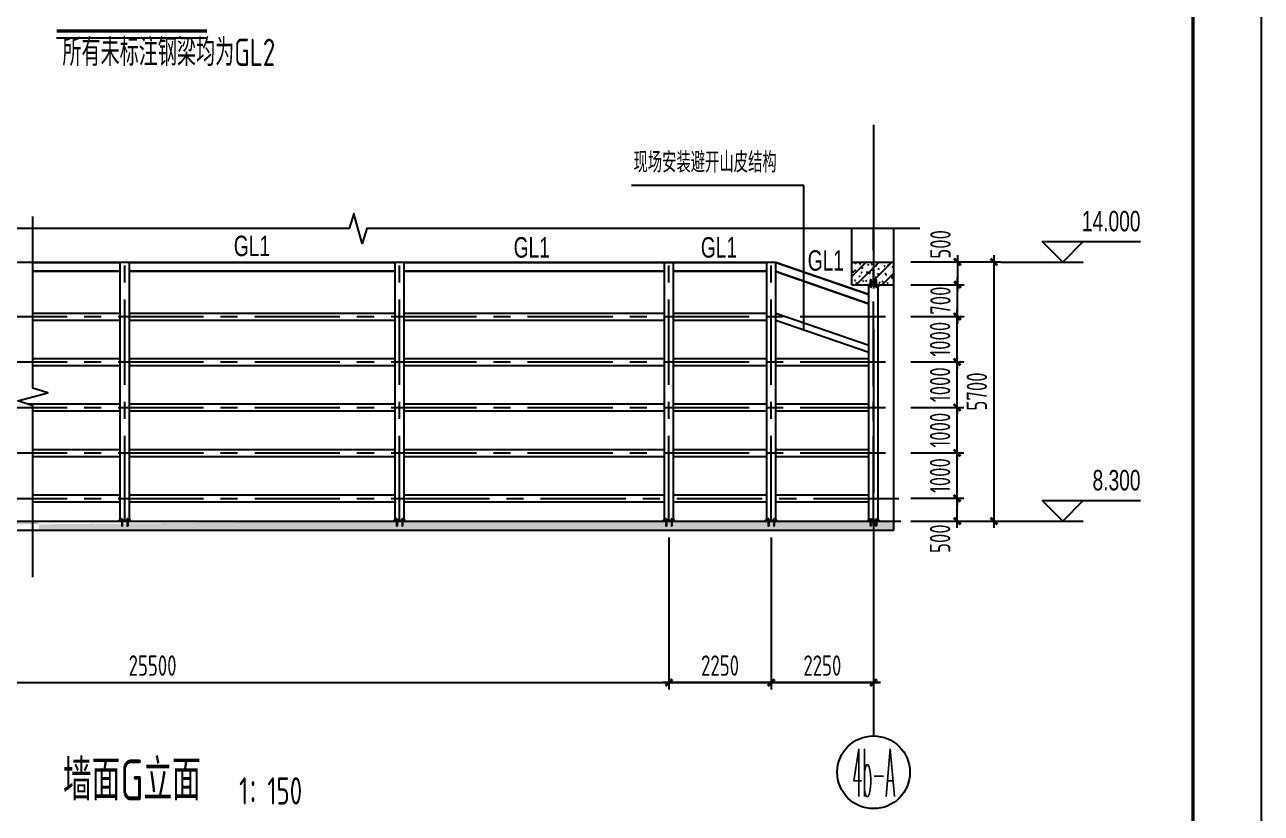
# Model space of a CAD drawing. Extents: x -803796 to -501762, y -1479216 to -846035.
# Drawn here: x -528955 to -501762, y -1169180 to -1151829 of the extents above; entities that cross this region are included whole.
import ezdxf
from ezdxf.enums import TextEntityAlignment as Align

# ---------------------------------------------------------------- set-up
doc = ezdxf.new("R2010")
doc.units = 0
doc.header["$LTSCALE"] = 1500
doc.linetypes.add('CENTER', pattern=[2, 1.25, -0.25, 0.25, -0.25])
doc.linetypes.add('XREF-GRID-04区$0$ACAD_ISO04W100', pattern=[30, 24, -3, 0, -3])
doc.layers.get('0').update_dxf_attribs({"linetype": 'CONTINUOUS'})
doc.layers.get('Defpoints').update_dxf_attribs({"linetype": 'CONTINUOUS'})
for name, color, linetype in [('AR-INT DECO', 140, 'CONTINUOUS'), ('AXIS', 253, 'CENTER'), ('BORDER', 7, 'CONTINUOUS'), ('DIM', 3, 'CONTINUOUS'), ('HATCH', 254, 'CONTINUOUS'), ('NUM', 7, 'CONTINUOUS'), ('STPM_SBEAM_NUM', 7, 'CONTINUOUS'), ('TEXT', 7, 'CONTINUOUS'), ('THIN', 7, 'CONTINUOUS'), ('XREF-GRID-01区$0$AXIS', 3, 'CONTINUOUS'), ('XREF-GRID-04区$0$A-DOTE', 14, 'XREF-GRID-04区$0$ACAD_ISO04W100')]:
    doc.layers.add(name, color=color, linetype=linetype)
doc.styles.add('TSSD_Dimension', font='Tssdeng.shx', dxfattribs={"width": 0.7, "bigfont": 'hztxt.shx'})
doc.styles.add('TSSD_Label', font='tj03-romans1.shx', dxfattribs={"width": 0.7, "bigfont": 'hztxt.shx'})
doc.styles.add('TSSD_NORM', font='tssdeng.shx', dxfattribs={"width": 0.7, "bigfont": 'hztxt.shx'})
doc.styles.add('XREF-GRID-01区$0$_TCH_AXIS', font='COMPLEX', dxfattribs={"bigfont": 'GBCBIG'})
doc.dimstyles.new('TSSD_150_150', dxfattribs={"dimtxt": 450, "dimasz": 150, "dimexe": 150, "dimexo": 375, "dimgap": 150, "dimtad": 1, "dimdec": 0, "dimzin": 0, "dimdsep": 46, "dimtxsty": 'TSSD_Dimension', "dimblk": 'ARCHTICK', "dimblk1": 'ARCHTICK', "dimblk2": 'ARCHTICK', "dimcen": 0, "dimdle": 150, "dimclrt": 7, "dimadec": 0, "dimazin": 0, "dimtfac": 1, "dimtdec": 0, "dimtix": 1, "dimtmove": 2, "dimatfit": 3, "dimfxl": 1, "dimtolj": 1, "dimtzin": 0, "dimarcsym": 0})

# ---------------------------------------------------------------- blocks, each defined once
blk = doc.blocks.new('_ArchTick')
at = {"color": 0, "linetype": 'ByBlock', "const_width": 0.4}
blk.add_lwpolyline([(-0.5, -0.5), (0.5, 0.5)], dxfattribs=at)
blk = doc.blocks.new('*D804')
at = {"layer": 'Defpoints', "color": 0, "transparency": 16777216}
for p in [(-509846, -1162250), (-508450, -1162250), (-509846, -1162750)]:
    blk.add_point(p, dxfattribs=at)
at = {"layer": 'DIM', "color": 0, "lineweight": -2, "transparency": 16777216}
for p, q in [((-508450, -1162900), (-508450, -1162100)), ((-509471, -1162250), (-508300, -1162250)), ((-509471, -1162750), (-508300, -1162750))]:
    blk.add_line(p, q, dxfattribs=at)
at = {"layer": 'DIM', "color": 0, "lineweight": -2, "transparency": 16777216, "xscale": 150, "yscale": 150, "zscale": 150}
for p, rotation in [((-508450, -1162250), 90), ((-508450, -1162750), 270)]:
    blk.add_blockref('_ArchTick', p, dxfattribs=dict(at, rotation=rotation))
at = {"layer": 'DIM', "color": 7, "transparency": 16777216, "insert": (-508825, -1163138), "char_height": 450, "attachment_point": 5, "rotation": 90, "style": 'TSSD_Dimension'}
blk.add_mtext('\\A1;500', dxfattribs=at)
blk = doc.blocks.new('*D805')
at = {"layer": 'Defpoints', "color": 0, "transparency": 16777216}
for p in [(-509846, -1161250), (-508450, -1161250), (-509846, -1162250)]:
    blk.add_point(p, dxfattribs=at)
at = {"layer": 'DIM', "color": 0, "lineweight": -2, "transparency": 16777216}
for p, q in [((-508450, -1161250), (-508450, -1161100)), ((-509471, -1161250), (-508300, -1161250)), ((-508450, -1162250), (-508450, -1161250)), ((-509471, -1162250), (-508300, -1162250)), ((-508450, -1162250), (-508450, -1162400))]:
    blk.add_line(p, q, dxfattribs=at)
at = {"layer": 'DIM', "color": 0, "lineweight": -2, "transparency": 16777216, "xscale": 150, "yscale": 150, "zscale": 150}
for p, rotation in [((-508450, -1161250), 270), ((-508450, -1162250), 90)]:
    blk.add_blockref('_ArchTick', p, dxfattribs=dict(at, rotation=rotation))
at = {"layer": 'DIM', "color": 7, "transparency": 16777216, "insert": (-508825, -1161750), "char_height": 450, "attachment_point": 5, "rotation": 90, "style": 'TSSD_Dimension'}
blk.add_mtext('\\A1;1000', dxfattribs=at)
blk = doc.blocks.new('*D806')
at = {"layer": 'Defpoints', "color": 0, "transparency": 16777216}
for p in [(-509846, -1160250), (-508450, -1160250), (-509846, -1161250)]:
    blk.add_point(p, dxfattribs=at)
at = {"layer": 'DIM', "color": 0, "lineweight": -2, "transparency": 16777216}
for p, q in [((-509471, -1160250), (-508300, -1160250)), ((-508450, -1160250), (-508450, -1160100)), ((-508450, -1161250), (-508450, -1160250)), ((-509471, -1161250), (-508300, -1161250)), ((-508450, -1161250), (-508450, -1161400))]:
    blk.add_line(p, q, dxfattribs=at)
at = {"layer": 'DIM', "color": 0, "lineweight": -2, "transparency": 16777216, "xscale": 150, "yscale": 150, "zscale": 150}
for p, rotation in [((-508450, -1160250), 270), ((-508450, -1161250), 90)]:
    blk.add_blockref('_ArchTick', p, dxfattribs=dict(at, rotation=rotation))
at = {"layer": 'DIM', "color": 7, "transparency": 16777216, "insert": (-508825, -1160750), "char_height": 450, "attachment_point": 5, "rotation": 90, "style": 'TSSD_Dimension'}
blk.add_mtext('\\A1;1000', dxfattribs=at)
blk = doc.blocks.new('*D807')
at = {"layer": 'Defpoints', "color": 0, "transparency": 16777216}
for p in [(-509846, -1159250), (-508450, -1159250), (-509846, -1160250)]:
    blk.add_point(p, dxfattribs=at)
at = {"layer": 'DIM', "color": 0, "lineweight": -2, "transparency": 16777216}
for p, q in [((-509471, -1159250), (-508300, -1159250)), ((-508450, -1159250), (-508450, -1159100)), ((-508450, -1160250), (-508450, -1159250)), ((-509471, -1160250), (-508300, -1160250)), ((-508450, -1160250), (-508450, -1160400))]:
    blk.add_line(p, q, dxfattribs=at)
at = {"layer": 'DIM', "color": 0, "lineweight": -2, "transparency": 16777216, "xscale": 150, "yscale": 150, "zscale": 150}
for p, rotation in [((-508450, -1159250), 270), ((-508450, -1160250), 90)]:
    blk.add_blockref('_ArchTick', p, dxfattribs=dict(at, rotation=rotation))
at = {"layer": 'DIM', "color": 7, "transparency": 16777216, "insert": (-508825, -1159750), "char_height": 450, "attachment_point": 5, "rotation": 90, "style": 'TSSD_Dimension'}
blk.add_mtext('\\A1;1000', dxfattribs=at)
blk = doc.blocks.new('*D808')
at = {"layer": 'Defpoints', "color": 0, "transparency": 16777216}
for p in [(-509846, -1158250), (-508450, -1158250), (-509846, -1159250)]:
    blk.add_point(p, dxfattribs=at)
at = {"layer": 'DIM', "color": 0, "lineweight": -2, "transparency": 16777216}
for p, q in [((-508450, -1158250), (-508450, -1158100)), ((-509471, -1158250), (-508300, -1158250)), ((-508450, -1159250), (-508450, -1158250)), ((-509471, -1159250), (-508300, -1159250)), ((-508450, -1159250), (-508450, -1159400))]:
    blk.add_line(p, q, dxfattribs=at)
at = {"layer": 'DIM', "color": 0, "lineweight": -2, "transparency": 16777216, "xscale": 150, "yscale": 150, "zscale": 150}
for p, rotation in [((-508450, -1158250), 270), ((-508450, -1159250), 90)]:
    blk.add_blockref('_ArchTick', p, dxfattribs=dict(at, rotation=rotation))
at = {"layer": 'DIM', "color": 7, "transparency": 16777216, "insert": (-508825, -1158750), "char_height": 450, "attachment_point": 5, "rotation": 90, "style": 'TSSD_Dimension'}
blk.add_mtext('\\A1;1000', dxfattribs=at)
blk = doc.blocks.new('*D809')
at = {"layer": 'Defpoints', "color": 0, "transparency": 16777216}
for p in [(-509846, -1157550), (-508443, -1157550), (-509846, -1158250)]:
    blk.add_point(p, dxfattribs=at)
at = {"layer": 'DIM', "color": 0, "lineweight": -2, "transparency": 16777216}
for p, q in [((-509471, -1157550), (-508293, -1157550)), ((-508443, -1157550), (-508443, -1157400)), ((-508443, -1158250), (-508443, -1157550)), ((-509471, -1158250), (-508293, -1158250)), ((-508443, -1158250), (-508443, -1158400))]:
    blk.add_line(p, q, dxfattribs=at)
at = {"layer": 'DIM', "color": 0, "lineweight": -2, "transparency": 16777216, "xscale": 150, "yscale": 150, "zscale": 150}
for p, rotation in [((-508443, -1157550), 270), ((-508443, -1158250), 90)]:
    blk.add_blockref('_ArchTick', p, dxfattribs=dict(at, rotation=rotation))
at = {"layer": 'DIM', "color": 7, "transparency": 16777216, "insert": (-508818, -1157900), "char_height": 450, "attachment_point": 5, "rotation": 90, "style": 'TSSD_Dimension'}
blk.add_mtext('\\A1;700', dxfattribs=at)
blk = doc.blocks.new('*D810')
at = {"layer": 'Defpoints', "color": 0, "transparency": 16777216}
for p in [(-509846, -1157050), (-509846, -1162750), (-507643, -1162750)]:
    blk.add_point(p, dxfattribs=at)
at = {"layer": 'DIM', "color": 0, "lineweight": -2, "transparency": 16777216}
for p, q in [((-509471, -1157050), (-507493, -1157050)), ((-507643, -1156900), (-507643, -1162900)), ((-509471, -1162750), (-507493, -1162750))]:
    blk.add_line(p, q, dxfattribs=at)
at = {"layer": 'DIM', "color": 0, "lineweight": -2, "transparency": 16777216, "xscale": 150, "yscale": 150, "zscale": 150}
for p, rotation in [((-507643, -1157050), 90), ((-507643, -1162750), 270)]:
    blk.add_blockref('_ArchTick', p, dxfattribs=dict(at, rotation=rotation))
at = {"layer": 'DIM', "color": 7, "transparency": 16777216, "insert": (-508018, -1159900), "char_height": 450, "attachment_point": 5, "rotation": 90, "style": 'TSSD_Dimension'}
blk.add_mtext('\\A1;5700', dxfattribs=at)
blk = doc.blocks.new('*D811')
at = {"layer": 'Defpoints', "color": 0, "transparency": 16777216}
for p in [(-509846, -1157050), (-509846, -1157550), (-508443, -1157550)]:
    blk.add_point(p, dxfattribs=at)
at = {"layer": 'DIM', "color": 0, "lineweight": -2, "transparency": 16777216}
for p, q in [((-509471, -1157050), (-508293, -1157050)), ((-508443, -1156900), (-508443, -1157700)), ((-509471, -1157550), (-508293, -1157550))]:
    blk.add_line(p, q, dxfattribs=at)
at = {"layer": 'DIM', "color": 0, "lineweight": -2, "transparency": 16777216, "xscale": 150, "yscale": 150, "zscale": 150}
for p, rotation in [((-508443, -1157050), 90), ((-508443, -1157550), 270)]:
    blk.add_blockref('_ArchTick', p, dxfattribs=dict(at, rotation=rotation))
at = {"layer": 'DIM', "color": 7, "transparency": 16777216, "insert": (-508818, -1156663), "char_height": 450, "attachment_point": 5, "rotation": 90, "style": 'TSSD_Dimension'}
blk.add_mtext('\\A1;500', dxfattribs=at)
blk = doc.blocks.new('A$C4FFD1A59')
at = {"layer": 'AR-INT DECO'}
for p, q in [((-513, 1623), (-513, 69)), ((-393, 1623), (-393, 69)), ((687, 1623), (687, 69)), ((807, 1623), (807, 69))]:
    blk.add_line(p, q, dxfattribs=at)
for points in [[(-1153, 1281), (1447, 1281), (1447, 1121), (-1153, 1121)], [(-513, 1623), (-393, 1623), (-393, 69), (-513, 69)], [(687, 1623), (807, 1623), (807, 69), (687, 69)]]:
    blk.add_lwpolyline(points, close=True, dxfattribs=at)
blk = doc.blocks.new('*D812')
at = {"layer": 'Defpoints', "color": 0, "transparency": 16777216}
for p in [(-541999, -1162507), (-510289, -1162507), (-510289, -1166305)]:
    blk.add_point(p, dxfattribs=at)
at = {"layer": 'DIM', "color": 0, "lineweight": -2, "transparency": 16777216}
for p, q in [((-541999, -1162882), (-541999, -1166455)), ((-510289, -1162882), (-510289, -1166455)), ((-542149, -1166305), (-510139, -1166305))]:
    blk.add_line(p, q, dxfattribs=at)
at = {"layer": 'DIM', "color": 0, "lineweight": -2, "transparency": 16777216, "xscale": 150, "yscale": 150, "zscale": 150, "rotation": 180}
blk.add_blockref('_ArchTick', (-541999, -1166305), dxfattribs=at)
at = {"layer": 'DIM', "color": 0, "lineweight": -2, "transparency": 16777216, "xscale": 150, "yscale": 150, "zscale": 150}
blk.add_blockref('_ArchTick', (-510289, -1166305), dxfattribs=at)
at = {"layer": 'DIM', "color": 7, "transparency": 16777216, "insert": (-526144, -1165930), "char_height": 450, "attachment_point": 5, "style": 'TSSD_Dimension'}
blk.add_mtext('\\A1;25500', dxfattribs=at)
blk = doc.blocks.new('*D822')
at = {"layer": 'Defpoints', "color": 0, "transparency": 16777216}
for p in [(-512539, -1162734), (-510289, -1162734), (-512539, -1166305)]:
    blk.add_point(p, dxfattribs=at)
at = {"layer": 'DIM', "color": 0, "lineweight": -2, "transparency": 16777216}
for p, q in [((-512539, -1163109), (-512539, -1166455)), ((-510289, -1163109), (-510289, -1166455)), ((-510139, -1166305), (-512689, -1166305))]:
    blk.add_line(p, q, dxfattribs=at)
at = {"layer": 'DIM', "color": 0, "lineweight": -2, "transparency": 16777216, "xscale": 150, "yscale": 150, "zscale": 150, "rotation": 180}
blk.add_blockref('_ArchTick', (-512539, -1166305), dxfattribs=at)
at = {"layer": 'DIM', "color": 0, "lineweight": -2, "transparency": 16777216, "xscale": 150, "yscale": 150, "zscale": 150}
blk.add_blockref('_ArchTick', (-510289, -1166305), dxfattribs=at)
at = {"layer": 'DIM', "color": 7, "transparency": 16777216, "insert": (-511414, -1165930), "char_height": 450, "attachment_point": 5, "style": 'TSSD_Dimension'}
blk.add_mtext('\\A1;2250', dxfattribs=at)
blk = doc.blocks.new('*D823')
at = {"layer": 'Defpoints', "color": 0, "transparency": 16777216}
for p in [(-514789, -1162734), (-512539, -1162734), (-514789, -1166305)]:
    blk.add_point(p, dxfattribs=at)
at = {"layer": 'DIM', "color": 0, "lineweight": -2, "transparency": 16777216}
for p, q in [((-514789, -1163109), (-514789, -1166455)), ((-512539, -1163109), (-512539, -1166455)), ((-512389, -1166305), (-514939, -1166305))]:
    blk.add_line(p, q, dxfattribs=at)
at = {"layer": 'DIM', "color": 0, "lineweight": -2, "transparency": 16777216, "xscale": 150, "yscale": 150, "zscale": 150, "rotation": 180}
blk.add_blockref('_ArchTick', (-514789, -1166305), dxfattribs=at)
at = {"layer": 'DIM', "color": 0, "lineweight": -2, "transparency": 16777216, "xscale": 150, "yscale": 150, "zscale": 150}
blk.add_blockref('_ArchTick', (-512539, -1166305), dxfattribs=at)
at = {"layer": 'DIM', "color": 7, "transparency": 16777216, "insert": (-513664, -1165930), "char_height": 450, "attachment_point": 5, "style": 'TSSD_Dimension'}
blk.add_mtext('\\A1;2250', dxfattribs=at)

msp = doc.modelspace()

# ---------------------------------------------------------------- hatches: boundary and pattern name
at = {"layer": 'HATCH'}
h = msp.add_hatch(dxfattribs=at)
h.set_pattern_fill('ARMOREDW', color=256, scale=25, style=0)
h.set_pattern_definition([(50, (10233.34, -295541.69), (179.315046, -15.688034), [18.75, -206.25]), (355, (10233.34, -295541.69), (-34.687833, 188.048033), [15, -165]), (100.4514, (10248.28, -295543), (144.627345, 172.359886), [15.935047, -175.285528]), (46.1842, (10233.34, -295491.69), (266.81026, -41.379754), [28.125, -309.375]), (96.6356, (10255.58, -295495.14), (233.665676, 243.52947), [23.90257, -262.92825]), (351.1842, (10233.34, -295491.7), (233.66549, 243.52965), [22.5, -247.5]), (21, (10258.34, -295504.19), (149.226763, -100.654723), [18.75, -206.25]), (326, (10258.34, -295504.19), (60.828833, 181.28751), [15, -165]), (71.4514, (10270.78, -295512.58), (210.055657, 80.632624), [15.935047, -175.285528]), (45, (10233.34, -295541.69), (-141.421356, 141.421356), [])])
h.paths.add_polyline_path([(-510769.3, -1157050.4), (-510769.3, -1157550.4), (-509845.8, -1157550.4), (-509845.8, -1157050.4)])
h = msp.add_hatch(dxfattribs=at)
h.set_pattern_fill('ARMOREDW', color=256, scale=25, style=0)
h.set_pattern_definition([(50, (8776.54, -295541.69), (179.315046, -15.688034), [18.75, -206.25]), (355, (8776.54, -295541.69), (-34.687833, 188.048033), [15, -165]), (100.4514, (8791.48, -295543), (144.627345, 172.359886), [15.935047, -175.285528]), (46.1842, (8776.54, -295491.69), (266.81026, -41.379754), [28.125, -309.375]), (96.6356, (8798.77, -295495.14), (233.665676, 243.52947), [23.90257, -262.92825]), (351.1842, (8776.54, -295491.7), (233.66549, 243.52965), [22.5, -247.5]), (21, (8801.54, -295504.19), (149.226763, -100.654723), [18.75, -206.25]), (326, (8801.54, -295504.19), (60.828833, 181.28751), [15, -165]), (71.4514, (8813.97, -295512.58), (210.055657, 80.632624), [15.935047, -175.285528]), (45, (8776.54, -295541.69), (-141.421356, 141.421356), [])])
h.paths.add_polyline_path([(-528644.9, -1162750.4), (-528644.9, -1162950.4), (-509851.7, -1162950.4), (-509851.7, -1162750.4)])
edge = h.paths.add_edge_path()
edge.add_line((-542441.3, -1162750.4), (-542441.3, -1162950.4))
edge.add_line((-542441.3, -1162950.4), (-520976.4, -1162750.4))
edge.add_line((-520976.4, -1162750.4), (-541973, -1162750.4))
edge.add_line((-541973, -1162750.4), (-536618, -1162750.4))
edge.add_line((-536618, -1162750.4), (-529177.2, -1162750.4))

# ---------------------------------------------------------------- linework, layer by layer
for p, q in [((-511820.3, -1155366.7, -3.1), (-515610.5, -1155366.7, -3.1)), ((-511820.3, -1158539.6, -3.1), (-511820.3, -1155366.7, -3.1))]:
    msp.add_line(p, q)
at = {"layer": 'AR-INT DECO'}
for p, q in [((-510769.3, -1157550.4, -3.1), (-510769.3, -1156312.3, -3.1)), ((-509845.8, -1162950.4, -3.1), (-509845.8, -1156312.3, -3.1)), ((-541501.9, -1157050.4, -3.1), (-526854.8, -1157050.4, -3.1)), ((-528774.7, -1157058.4, -3.1), (-526854.8, -1157058.4, -3.1)), ((-526854.8, -1162750.4, -3.1), (-526854.8, -1157050.4, -3.1)), ((-526854.8, -1157050.4, -3.1), (-526654.8, -1157050.4, -3.1)), ((-526654.8, -1162750.4, -3.1), (-526654.8, -1157050.4, -3.1)), ((-526654.8, -1157050.4, -3.1), (-520810.9, -1157050.4, -3.1)), ((-526654.8, -1157058.4, -3.1), (-520810.9, -1157058.4, -3.1)), ((-520810.9, -1162750.4, -3.1), (-520810.9, -1157050.4, -3.1)), ((-520810.9, -1157050.4, -3.1), (-520610.9, -1157050.4, -3.1)), ((-520610.9, -1162750.4, -3.1), (-520610.9, -1157050.4, -3.1)), ((-520610.9, -1157050.4, -3.1), (-519851.7, -1157050.4, -3.1)), ((-520610.9, -1157050.4, -3.1), (-512438.6, -1157050.4, -3.1)), ((-520610.9, -1157058.4, -3.1), (-519851.7, -1157058.4, -3.1)), ((-520610.9, -1157058.4, -3.1), (-512638.6, -1157058.4, -3.1)), ((-514888.6, -1162750.4, -3.1), (-514888.6, -1157050.4, -3.1)), ((-514888.6, -1157050.4, -3.1), (-514688.6, -1157050.4, -3.1)), ((-514688.6, -1162750.4, -3.1), (-514688.6, -1157050.4, -3.1)), ((-512638.6, -1162750.4, -3.1), (-512638.6, -1157050.4, -3.1)), ((-512438.6, -1162750.4, -3.1), (-512438.6, -1157050.4, -3.1)), ((-512438.6, -1157050.4, -3.1), (-510388.6, -1157757.3, -3.1)), ((-512438.6, -1157058.9, -3.1), (-510388.6, -1157765.7, -3.1)), ((-510769.3, -1157050.4, -3.1), (-509845.8, -1157050.4, -3.1)), ((-528774.7, -1157242.4, -3.1), (-526854.8, -1157242.4, -3.1)), ((-528774.7, -1157250.4, -3.1), (-526854.8, -1157250.4, -3.1)), ((-526654.8, -1157242.4, -3.1), (-520810.9, -1157242.4, -3.1)), ((-526654.8, -1157250.4, -3.1), (-520810.9, -1157250.4, -3.1)), ((-520610.9, -1157242.4, -3.1), (-519851.7, -1157242.4, -3.1)), ((-520610.9, -1157242.4, -3.1), (-514888.6, -1157242.4, -3.1)), ((-520610.9, -1157250.4, -3.1), (-519851.7, -1157250.4, -3.1)), ((-520610.9, -1157250.4, -3.1), (-514888.6, -1157250.4, -3.1)), ((-514688.6, -1157242.4, -3.1), (-512638.6, -1157242.4, -3.1)), ((-514688.6, -1157250.4, -3.1), (-512638.6, -1157250.4, -3.1)), ((-512438.6, -1157253.5, -3.1), (-510388.6, -1157960.4, -3.1)), ((-512438.6, -1157262, -3.1), (-510388.6, -1157968.8, -3.1)), ((-510769.3, -1157550.4, -3.1), (-509845.8, -1157550.4, -3.1)), ((-510388.6, -1162750.4, -3.1), (-510388.6, -1157550.4, -3.1)), ((-510188.6, -1162750.4, -3.1), (-510188.6, -1157550.4, -3.1)), ((-528774.7, -1158174.4, -3.1), (-526854.8, -1158174.4, -3.1)), ((-528774.7, -1158326.4, -3.1), (-526854.8, -1158326.4, -3.1)), ((-526654.8, -1158174.4, -3.1), (-520810.9, -1158174.4, -3.1)), ((-526654.8, -1158326.4, -3.1), (-520810.9, -1158326.4, -3.1)), ((-520610.9, -1158174.4, -3.1), (-514888.6, -1158174.4, -3.1)), ((-520610.9, -1158326.4, -3.1), (-514888.6, -1158326.4, -3.1)), ((-514688.6, -1158174.4, -3.1), (-512638.6, -1158174.4, -3.1)), ((-514688.6, -1158326.4, -3.1), (-512638.6, -1158326.4, -3.1)), ((-512438.6, -1158174.4, -3.1), (-510388.6, -1158881.3, -3.1)), ((-512438.6, -1158326.4, -3.1), (-510388.6, -1159033.3, -3.1)), ((-528774.7, -1159174.4, -3.1), (-526854.8, -1159174.4, -3.1)), ((-526654.8, -1159174.4, -3.1), (-520810.9, -1159174.4, -3.1)), ((-520610.9, -1159174.4, -3.1), (-519970.2, -1159174.4, -3.1)), ((-520610.9, -1159174.4, -3.1), (-514888.6, -1159174.4, -3.1)), ((-514688.6, -1159174.4, -3.1), (-512638.6, -1159174.4, -3.1)), ((-512438.6, -1159174.4, -3.1), (-510388.6, -1159174.4, -3.1)), ((-528774.7, -1159326.4, -3.1), (-526854.8, -1159326.4, -3.1)), ((-526654.8, -1159326.4, -3.1), (-520810.9, -1159326.4, -3.1)), ((-520610.9, -1159326.4, -3.1), (-519851.7, -1159326.4, -3.1)), ((-520610.9, -1159326.4, -3.1), (-514888.6, -1159326.4, -3.1)), ((-514688.6, -1159326.4, -3.1), (-512638.6, -1159326.4, -3.1)), ((-512438.6, -1159326.4, -3.1), (-510388.6, -1159326.4, -3.1)), ((-528896.5, -1160174.4, -3.1), (-526854.8, -1160174.4, -3.1)), ((-528774.7, -1160326.4, -3.1), (-526854.8, -1160326.4, -3.1)), ((-526654.8, -1160174.4, -3.1), (-520810.9, -1160174.4, -3.1)), ((-526654.8, -1160326.4, -3.1), (-520810.9, -1160326.4, -3.1)), ((-520610.9, -1160174.4, -3.1), (-519851.7, -1160174.4, -3.1)), ((-520610.9, -1160174.4, -3.1), (-514888.6, -1160174.4, -3.1)), ((-520610.9, -1160326.4, -3.1), (-519851.7, -1160326.4, -3.1)), ((-520610.9, -1160326.4, -3.1), (-514888.6, -1160326.4, -3.1)), ((-514688.6, -1160174.4, -3.1), (-512638.6, -1160174.4, -3.1)), ((-514688.6, -1160326.4, -3.1), (-512638.6, -1160326.4, -3.1)), ((-512438.6, -1160174.4, -3.1), (-510388.6, -1160174.4, -3.1)), ((-512438.6, -1160326.4, -3.1), (-510388.6, -1160326.4, -3.1)), ((-528774.7, -1161174.4, -3.1), (-526854.8, -1161174.4, -3.1)), ((-528774.7, -1161326.4, -3.1), (-526854.8, -1161326.4, -3.1)), ((-526654.8, -1161174.4, -3.1), (-520810.9, -1161174.4, -3.1)), ((-526654.8, -1161326.4, -3.1), (-520810.9, -1161326.4, -3.1)), ((-520610.9, -1161174.4, -3.1), (-519851.7, -1161174.4, -3.1)), ((-520610.9, -1161174.4, -3.1), (-514888.6, -1161174.4, -3.1)), ((-520610.9, -1161326.4, -3.1), (-519851.7, -1161326.4, -3.1)), ((-520610.9, -1161326.4, -3.1), (-514888.6, -1161326.4, -3.1)), ((-514688.6, -1161174.4, -3.1), (-512638.6, -1161174.4, -3.1)), ((-514688.6, -1161326.4, -3.1), (-512638.6, -1161326.4, -3.1)), ((-512438.6, -1161174.4, -3.1), (-510388.6, -1161174.4, -3.1)), ((-512438.6, -1161326.4, -3.1), (-510388.6, -1161326.4, -3.1)), ((-528774.7, -1162174.4, -3.1), (-526854.8, -1162174.4, -3.1)), ((-526654.8, -1162174.4, -3.1), (-520810.9, -1162174.4, -3.1)), ((-520610.9, -1162174.4, -3.1), (-519851.7, -1162174.4, -3.1)), ((-520610.9, -1162174.4, -3.1), (-514888.6, -1162174.4, -3.1)), ((-514688.6, -1162174.4, -3.1), (-512638.6, -1162174.4, -3.1)), ((-512438.6, -1162174.4, -3.1), (-510388.6, -1162174.4, -3.1)), ((-528774.7, -1162326.4, -3.1), (-526854.8, -1162326.4, -3.1)), ((-526654.8, -1162326.4, -3.1), (-520810.9, -1162326.4, -3.1)), ((-520610.9, -1162326.4, -3.1), (-519851.7, -1162326.4, -3.1)), ((-520610.9, -1162326.4, -3.1), (-514888.6, -1162326.4, -3.1)), ((-514688.6, -1162326.4, -3.1), (-512638.6, -1162326.4, -3.1)), ((-512438.6, -1162326.4, -3.1), (-510388.6, -1162326.4, -3.1)), ((-542441.3, -1162750.4, -3.1), (-519282.3, -1162750.4, -3.1)), ((-519282.3, -1162750.4, -3.1), (-509845.8, -1162750.4, -3.1)), ((-542441.3, -1162950.4, -3.1), (-519282.3, -1162950.4, -3.1)), ((-519282.3, -1162950.4, -3.1), (-509845.8, -1162950.4, -3.1))]:
    msp.add_line(p, q, dxfattribs=at)
at = {"layer": 'AXIS'}
for p, q in [((-510288.6, -1162792, -3.1), (-510288.6, -1156312.3, -3.1)), ((-526754.8, -1162750.4, -3.1), (-526754.8, -1157050.4, -3.1)), ((-520710.9, -1162750.4, -3.1), (-520710.9, -1157050.4, -3.1)), ((-514788.6, -1162750.4, -3.1), (-514788.6, -1157050.4, -3.1)), ((-512538.6, -1162750.4, -3.1), (-512538.6, -1157050.4, -3.1)), ((-541898.6, -1158250.4, -3.1), (-509688.6, -1158250.4, -3.1)), ((-510288.6, -1162750.4, -3.1), (-510288.6, -1158650.4, -3.1)), ((-541898.6, -1159250.4, -3.1), (-509688.6, -1159250.4, -3.1)), ((-541898.6, -1160250.4, -3.1), (-509688.6, -1160250.4, -3.1)), ((-541898.6, -1161250.4, -3.1), (-509688.6, -1161250.4, -3.1)), ((-541898.6, -1162250.4, -3.1), (-519282.3, -1162250.4, -3.1)), ((-520610.9, -1162250.4, -3.1), (-509688.6, -1162250.4, -3.1)), ((-542441.3, -1162750.4, -3.1), (-519282.3, -1162750.4, -3.1)), ((-519282.3, -1162750.4, -3.1), (-509688.6, -1162750.4, -3.1))]:
    msp.add_line(p, q, dxfattribs=at)
at = {"layer": 'BORDER', "elevation": -3.1}
msp.add_lwpolyline([(-590861.8, -1196375.7), (-590861.8, -1133375.7), (-501761.8, -1133375.7), (-501761.8, -1196375.7)], close=True, dxfattribs=at)
at = {"layer": 'BORDER', "const_width": 75, "elevation": -3.1}
msp.add_lwpolyline([(-587111.8, -1194875.7), (-587111.8, -1134875.7), (-503261.8, -1134875.7), (-503261.8, -1194875.7)], close=True, dxfattribs=at)
at = {"layer": 'NUM', "const_width": 75, "elevation": -9.3}
msp.add_lwpolyline([(-528254.6, -1151968.4), (-524945.7, -1151968.4)], dxfattribs=at)
at = {"layer": 'NUM', "elevation": -9.3}
msp.add_lwpolyline([(-528254.6, -1152118.4), (-524945.7, -1152118.4)], dxfattribs=at)
at = {"layer": 'THIN'}
for p, q in [((-506128, -1157050.4, -3.1), (-506578, -1156600.4, -3.1)), ((-506578, -1156600.4, -3.1), (-505678, -1156600.4, -3.1)), ((-506128, -1157050.4, -3.1), (-505678, -1156600.4, -3.1)), ((-505678, -1156600.4, -3.1), (-504418, -1156600.4, -3.1)), ((-507492.8, -1157050.4, -3.1), (-505678, -1157050.4, -3.1)), ((-506128, -1162750.4, -3.1), (-506578, -1162300.4, -3.1)), ((-506578, -1162300.4, -3.1), (-505678, -1162300.4, -3.1)), ((-506128, -1162750.4, -3.1), (-505678, -1162300.4, -3.1)), ((-505678, -1162300.4, -3.1), (-504418, -1162300.4, -3.1)), ((-507492.8, -1162750.4, -3.1), (-505678, -1162750.4, -3.1))]:
    msp.add_line(p, q, dxfattribs=at)
at = {"layer": 'THIN', "elevation": -3.1}
for points in [[(-509268.6, -1156312.3), (-521430.7, -1156312.3), (-521535.7, -1156642.3), (-521715.7, -1155982.3), (-521820.7, -1156312.3), (-542491.9, -1156312.3)], [(-528774.7, -1163988.5), (-528774.7, -1160213.2), (-529104.7, -1160108.2), (-528444.7, -1159928.2), (-528774.7, -1159823.2), (-528774.7, -1156047.9)]]:
    msp.add_lwpolyline(points, dxfattribs=at)
at = {"layer": 'XREF-GRID-01区$0$AXIS'}
for p in [(-510288.6, -1162776, -3.1), (-510288.6, -1165993, -3.1)]:
    msp.add_line(p, (-510288.6, -1167478.5, -3.1), dxfattribs=at)
msp.add_circle((-510288.6, -1168278.5, -3.1), 800, dxfattribs=at)
msp.add_circle((-510288.6, -1168278.5, -3.1), 800, dxfattribs=at)
at = {"layer": 'XREF-GRID-04区$0$A-DOTE', "ltscale": 0.1}
msp.add_line((-510288.6, -1154031, -3.1), (-510288.6, -1162776, -3.1), dxfattribs=at)

# ---------------------------------------------------------------- block references
at = {"layer": 'AR-INT DECO', "xscale": -0.1, "yscale": 0.1, "zscale": 0.1, "rotation": 180}
msp.add_blockref('A$C4FFD1A59', (-510303.3, -1157438.3, -3.1), dxfattribs=at)
msp.add_blockref('A$C4FFD1A59', (-510303.3, -1157438.3, -3.1), dxfattribs=at)
at = {"layer": 'AR-INT DECO', "yscale": 0.1, "zscale": 0.1}
for p, xscale in [((-526740.2, -1162862.5, -3.1), -0.1), ((-520696.3, -1162862.5, -3.1), -0.1), ((-514773.9, -1162862.5, -3.1), -0.1), ((-512523.9, -1162862.5, -3.1), -0.1), ((-510303.3, -1162862.5, -3.1), 0.1)]:
    msp.add_blockref('A$C4FFD1A59', p, dxfattribs=dict(at, xscale=xscale))

# ---------------------------------------------------------------- texts
at = {"layer": 'NUM', "style": 'TSSD_NORM', "width": 0.7}
for s, height, p in [('所有未标注钢梁均为GL2', 600, (-528128, -1152916.1, -9.3)), ('墙面G立面', 900, (-528114.3, -1169167.9, -9.3)), (' 1：150', 600, (-524495.7, -1169167.9, -9.3))]:
    msp.add_text(s, height=height, dxfattribs=at).set_placement(p, align=Align.BOTTOM_LEFT)
at = {"layer": 'STPM_SBEAM_NUM', "style": 'TSSD_Label', "width": 0.7}
msp.add_text('现场安装避开山皮结构', height=450, dxfattribs=at).set_placement((-513993.2, -1155216.7, -3.1), align=Align.BOTTOM_CENTER)
at = {"layer": 'TEXT', "style": 'TSSD_Label', "width": 0.7}
for p in [(-524357.2, -1156921.5, -3.1), (-518202.5, -1156953.7, -3.1), (-514086.4, -1156953.7, -3.1), (-511736.1, -1157241.3, -3.1)]:
    msp.add_text('GL1', height=450, dxfattribs=at).set_placement(p)
at = {"layer": 'THIN', "style": 'TSSD_Label', "width": 0.7}
for s, p in [('14.000', (-504418, -1156510.4, -3.1)), ('8.300', (-504418, -1162210.4, -3.1))]:
    msp.add_text(s, height=450, dxfattribs=at).set_placement(p, align=Align.BOTTOM_RIGHT)
at = {"layer": 'XREF-GRID-01区$0$AXIS', "color": 7, "style": 'XREF-GRID-01区$0$_TCH_AXIS', "width": 0.218881}
msp.add_text('4b-A', height=1050, dxfattribs=at).set_placement((-510759.2, -1168813.8, -3.1), (-509818, -1168813.8, -3.1), align=Align.FIT)

# ---------------------------------------------------------------- dimensions: what is measured, and where the dimension line sits
at = {"layer": 'DIM'}
for base, p1, p2, angle, picture, middle in [((-508442.8, -1157550.4, -3.1), (-509845.8, -1157050.4, -3.1), (-509845.8, -1157550.4, -3.1), 270, '*D811', (-508817.8, -1156663.3, -3.1)), ((-508449.7, -1162250.4, -3.1), (-509845.8, -1162750.4, -3.1), (-509845.8, -1162250.4, -3.1), 90, '*D804', (-508824.7, -1163137.5, -3.1))]:
    dim = msp.add_linear_dim(base=base, p1=p1, p2=p2, angle=angle, dimstyle='TSSD_150_150', dxfattribs=at)
    dim.commit()
    dim.dimension.update_dxf_attribs({"geometry": picture, "text_midpoint": middle, "dimtype": 160})
for base, p1, p2, picture, middle in [((-507642.8, -1162750.4, -3.1), (-509845.8, -1157050.4, -3.1), (-509845.8, -1162750.4, -3.1), '*D810', (-508017.8, -1159900.4, -3.1)), ((-508442.8, -1157550.4, -3.1), (-509845.8, -1158250.4, -3.1), (-509845.8, -1157550.4, -3.1), '*D809', (-508817.8, -1157900.4, -3.1)), ((-508449.7, -1158250.4, -3.1), (-509845.8, -1159250.4, -3.1), (-509845.8, -1158250.4, -3.1), '*D808', (-508824.7, -1158750.4, -3.1)), ((-508449.7, -1159250.4, -3.1), (-509845.8, -1160250.4, -3.1), (-509845.8, -1159250.4, -3.1), '*D807', (-508824.7, -1159750.4, -3.1)), ((-508449.7, -1160250.4, -3.1), (-509845.8, -1161250.4, -3.1), (-509845.8, -1160250.4, -3.1), '*D806', (-508824.7, -1160750.4, -3.1)), ((-508449.7, -1161250.4, -3.1), (-509845.8, -1162250.4, -3.1), (-509845.8, -1161250.4, -3.1), '*D805', (-508824.7, -1161750.4, -3.1))]:
    dim = msp.add_linear_dim(base=base, p1=p1, p2=p2, angle=90, dimstyle='TSSD_150_150', dxfattribs=at)
    dim.commit()
    dim.dimension.update_dxf_attribs({"geometry": picture, "text_midpoint": middle})
dim = msp.add_linear_dim(base=(-510288.6, -1166304.5, -3.1), p1=(-541998.6, -1162506.8, -3.1), p2=(-510288.6, -1162506.8, -3.1), text='25500', dimstyle='TSSD_150_150', dxfattribs=at)
dim.commit()
dim.dimension.update_dxf_attribs({"geometry": '*D812', "text_midpoint": (-526143.6, -1165929.5, -3.1)})
for base, p1, p2, picture, middle in [((-514788.6, -1166304.5), (-512538.6, -1162734.4), (-514788.6, -1162734.4), '*D823', (-513663.6, -1165929.5)), ((-512538.6, -1166304.5), (-510288.6, -1162734.4), (-512538.6, -1162734.4), '*D822', (-511413.6, -1165929.5))]:
    dim = msp.add_linear_dim(base=base, p1=p1, p2=p2, dimstyle='TSSD_150_150', dxfattribs=at)
    dim.commit()
    dim.dimension.update_dxf_attribs({"geometry": picture, "text_midpoint": middle})

doc.saveas('drawing.dxf')
